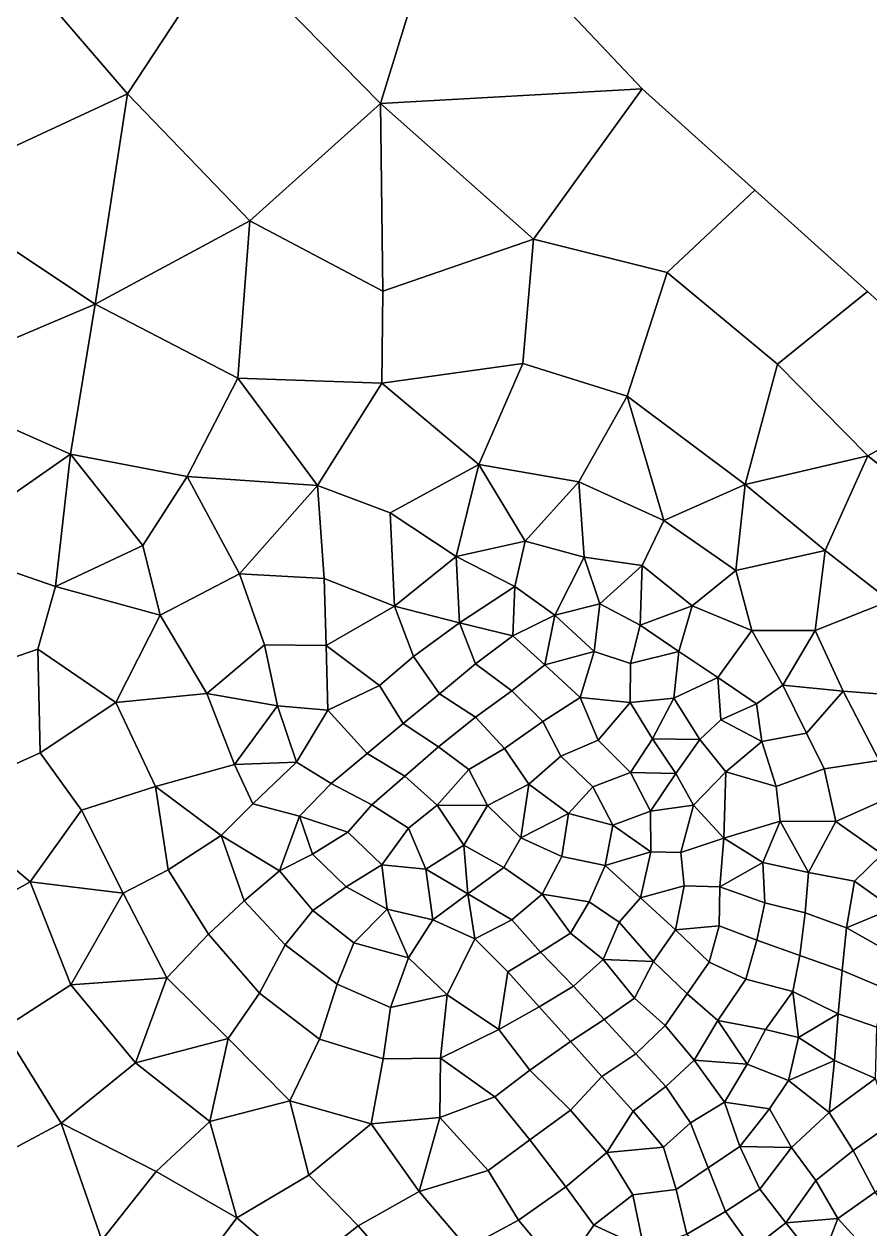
# Model space of a CAD drawing. Extents: x 391089 to 406232, y 6461839 to 6471033.
# Drawn here: x 402151.9 to 402242.2, y 6469839.9 to 6469968.6 of the extents above; entities that cross this region are included whole.
import ezdxf

# ---------------------------------------------------------------- set-up
doc = ezdxf.new("R2010")
doc.units = 0
for name, color, linetype in [('MESH_BOUND', 25, 'CONTINUOUS'), ('MESH_ELEMS', 18, 'CONTINUOUS'), ('MESH_NODES', 18, 'CONTINUOUS')]:
    doc.layers.add(name, color=color, linetype=linetype)

msp = doc.modelspace()

# ---------------------------------------------------------------- linework, layer by layer
at = {"layer": 'MESH_BOUND', "color": 25}
for points in [[(402217.896, 6469961.65, 5.256), (402197.171, 6469983.58, 3.894)], [(402229.926, 6469950.83, 5.741), (402217.896, 6469961.65, 5.256)], [(402241.955, 6469940, 6.857), (402229.926, 6469950.83, 5.741)], [(402253.984, 6469929.18, 7.362), (402241.955, 6469940, 6.857)]]:
    msp.add_polyline3d(points, dxfattribs=at)
at = {"layer": 'MESH_ELEMS', "color": 178}
for points in [[(402173.344, 6469976.98, 2.755), (402160.209, 6469995.69, 2.31), (402146.639, 6469980.02, 1.697), (402162.932, 6469961.12, 1.798)], [(402197.171, 6469983.58, 3.894), (402173.344, 6469976.98, 2.755), (402189.95, 6469960.09, 3.049), (402197.171, 6469983.58, 3.894)], [(402217.896, 6469961.65, 5.256), (402197.171, 6469983.58, 3.894), (402189.95, 6469960.09, 3.049), (402217.896, 6469961.65, 5.256)], [(402140.975, 6469950.93, 0.488), (402162.932, 6469961.12, 1.798), (402146.639, 6469980.02, 1.697), (402123.377, 6469966.05, 0.361)], [(402189.95, 6469960.09, 3.049), (402173.344, 6469976.98, 2.755), (402162.932, 6469961.12, 1.798), (402176.006, 6469947.55, 2.097)], [(402140.975, 6469950.93, 0.488), (402159.473, 6469938.65, 1.167), (402162.932, 6469961.12, 1.798), (402140.975, 6469950.93, 0.488)], [(402159.473, 6469938.65, 1.167), (402176.006, 6469947.55, 2.097), (402162.932, 6469961.12, 1.798), (402159.473, 6469938.65, 1.167)], [(402206.281, 6469945.6, 4.42), (402217.896, 6469961.65, 5.256), (402189.95, 6469960.09, 3.049), (402206.281, 6469945.6, 4.42)], [(402220.552, 6469942.05, 5.292), (402229.926, 6469950.83, 5.741), (402217.896, 6469961.65, 5.256), (402206.281, 6469945.6, 4.42)], [(402189.95, 6469960.09, 3.049), (402176.006, 6469947.55, 2.097), (402190.212, 6469940.05, 2.306), (402189.95, 6469960.09, 3.049)], [(402206.281, 6469945.6, 4.42), (402189.95, 6469960.09, 3.049), (402190.212, 6469940.05, 2.306), (402206.281, 6469945.6, 4.42)], [(402140.975, 6469950.93, 0.488), (402139.648, 6469930.25, 0.995), (402159.473, 6469938.65, 1.167), (402140.975, 6469950.93, 0.488)], [(402232.348, 6469932.24, 6.342), (402241.955, 6469940, 6.857), (402229.926, 6469950.83, 5.741), (402220.552, 6469942.05, 5.292)], [(402176.006, 6469947.55, 2.097), (402159.473, 6469938.65, 1.167), (402174.719, 6469930.76, 1.647), (402176.006, 6469947.55, 2.097)], [(402174.719, 6469930.76, 1.647), (402190.088, 6469930.21, 2.568), (402190.212, 6469940.05, 2.306), (402176.006, 6469947.55, 2.097)], [(402205.16, 6469932.32, 4.276), (402206.281, 6469945.6, 4.42), (402190.212, 6469940.05, 2.306), (402190.088, 6469930.21, 2.568)], [(402205.16, 6469932.32, 4.276), (402216.299, 6469928.85, 4.749), (402220.552, 6469942.05, 5.292), (402206.281, 6469945.6, 4.42)], [(402232.348, 6469932.24, 6.342), (402220.552, 6469942.05, 5.292), (402216.299, 6469928.85, 4.749), (402228.914, 6469919.39, 6.29)], [(402241.955, 6469940, 6.857), (402232.348, 6469932.24, 6.342), (402241.989, 6469922.46, 7.09), (402253.984, 6469929.18, 7.362)], [(402139.648, 6469930.25, 0.995), (402156.849, 6469922.64, 0.546), (402159.473, 6469938.65, 1.167), (402139.648, 6469930.25, 0.995)], [(402174.719, 6469930.76, 1.647), (402159.473, 6469938.65, 1.167), (402156.849, 6469922.64, 0.546), (402169.309, 6469920.24, 1.049)], [(402205.16, 6469932.32, 4.276), (402190.088, 6469930.21, 2.568), (402200.444, 6469921.54, 4.034), (402205.16, 6469932.32, 4.276)], [(402211.123, 6469919.69, 4.325), (402216.299, 6469928.85, 4.749), (402205.16, 6469932.32, 4.276), (402200.444, 6469921.54, 4.034)], [(402228.914, 6469919.39, 6.29), (402241.989, 6469922.46, 7.09), (402232.348, 6469932.24, 6.342), (402228.914, 6469919.39, 6.29)], [(402139.648, 6469930.25, 0.995), (402142.733, 6469912.83, 1.091), (402156.849, 6469922.64, 0.546), (402139.648, 6469930.25, 0.995)], [(402169.309, 6469920.24, 1.049), (402183.207, 6469919.28, 2.414), (402174.719, 6469930.76, 1.647), (402169.309, 6469920.24, 1.049)], [(402190.088, 6469930.21, 2.568), (402174.719, 6469930.76, 1.647), (402183.207, 6469919.28, 2.414), (402190.088, 6469930.21, 2.568)], [(402190.967, 6469916.39, 3.364), (402200.444, 6469921.54, 4.034), (402190.088, 6469930.21, 2.568), (402183.207, 6469919.28, 2.414)], [(402253.074, 6469913.7, 5.537), (402253.984, 6469929.18, 7.362), (402241.989, 6469922.46, 7.09), (402253.074, 6469913.7, 5.537)], [(402220.223, 6469915.55, 4.535), (402216.299, 6469928.85, 4.749), (402211.123, 6469919.69, 4.325), (402220.223, 6469915.55, 4.535)], [(402220.223, 6469915.55, 4.535), (402228.914, 6469919.39, 6.29), (402216.299, 6469928.85, 4.749), (402220.223, 6469915.55, 4.535)], [(402155.239, 6469908.52, 1.254), (402156.849, 6469922.64, 0.546), (402142.733, 6469912.83, 1.091), (402155.239, 6469908.52, 1.254)], [(402164.568, 6469912.89, 1.057), (402156.849, 6469922.64, 0.546), (402155.239, 6469908.52, 1.254), (402164.568, 6469912.89, 1.057)], [(402156.849, 6469922.64, 0.546), (402164.568, 6469912.89, 1.057), (402169.309, 6469920.24, 1.049), (402156.849, 6469922.64, 0.546)], [(402228.914, 6469919.39, 6.29), (402237.461, 6469912.37, 5.895), (402241.989, 6469922.46, 7.09), (402228.914, 6469919.39, 6.29)], [(402244.339, 6469906.97, 2.588), (402253.074, 6469913.7, 5.537), (402241.989, 6469922.46, 7.09), (402237.461, 6469912.37, 5.895)], [(402200.444, 6469921.54, 4.034), (402190.967, 6469916.39, 3.364), (402198.023, 6469911.71, 3.709), (402200.444, 6469921.54, 4.034)], [(402200.444, 6469921.54, 4.034), (402198.023, 6469911.71, 3.709), (402205.383, 6469913.36, 3.932), (402200.444, 6469921.54, 4.034)], [(402205.383, 6469913.36, 3.932), (402211.123, 6469919.69, 4.325), (402200.444, 6469921.54, 4.034), (402205.383, 6469913.36, 3.932)], [(402164.568, 6469912.89, 1.057), (402166.42, 6469905.47, 1.55), (402174.872, 6469909.86, 2.055), (402169.309, 6469920.24, 1.049)], [(402183.207, 6469919.28, 2.414), (402169.309, 6469920.24, 1.049), (402174.872, 6469909.86, 2.055), (402183.207, 6469919.28, 2.414)], [(402174.872, 6469909.86, 2.055), (402183.931, 6469909.36, 2.799), (402183.207, 6469919.28, 2.414), (402174.872, 6469909.86, 2.055)], [(402190.967, 6469916.39, 3.364), (402183.207, 6469919.28, 2.414), (402183.931, 6469909.36, 2.799), (402191.457, 6469906.43, 3.306)], [(402205.383, 6469913.36, 3.932), (402211.692, 6469911.63, 3.583), (402211.123, 6469919.69, 4.325), (402205.383, 6469913.36, 3.932)], [(402217.907, 6469910.76, 3.298), (402220.223, 6469915.55, 4.535), (402211.123, 6469919.69, 4.325), (402211.692, 6469911.63, 3.583)], [(402227.917, 6469910.22, 4.226), (402228.914, 6469919.39, 6.29), (402220.223, 6469915.55, 4.535), (402227.917, 6469910.22, 4.226)], [(402237.461, 6469912.37, 5.895), (402228.914, 6469919.39, 6.29), (402227.917, 6469910.22, 4.226), (402237.461, 6469912.37, 5.895)], [(402198.023, 6469911.71, 3.709), (402190.967, 6469916.39, 3.364), (402191.457, 6469906.43, 3.306), (402198.023, 6469911.71, 3.709)], [(402223.25, 6469906.45, 2.897), (402227.917, 6469910.22, 4.226), (402220.223, 6469915.55, 4.535), (402217.907, 6469910.76, 3.298)], [(402153.349, 6469901.84, 1.242), (402155.239, 6469908.52, 1.254), (402142.733, 6469912.83, 1.091), (402142.363, 6469898.06, 1.127)], [(402164.568, 6469912.89, 1.057), (402155.239, 6469908.52, 1.254), (402166.42, 6469905.47, 1.55), (402164.568, 6469912.89, 1.057)], [(402205.383, 6469913.36, 3.932), (402198.023, 6469911.71, 3.709), (402204.305, 6469908.5, 3.508), (402205.383, 6469913.36, 3.932)], [(402211.692, 6469911.63, 3.583), (402205.383, 6469913.36, 3.932), (402204.305, 6469908.5, 3.508), (402208.574, 6469905.45, 2.679)], [(402236.361, 6469903.8, 2.63), (402237.461, 6469912.37, 5.895), (402227.917, 6469910.22, 4.226), (402229.595, 6469903.82, 2.926)], [(402244.339, 6469906.97, 2.588), (402237.461, 6469912.37, 5.895), (402236.361, 6469903.8, 2.63), (402244.339, 6469906.97, 2.588)], [(402198.374, 6469904.65, 3.466), (402198.023, 6469911.71, 3.709), (402191.457, 6469906.43, 3.306), (402198.374, 6469904.65, 3.466)], [(402198.023, 6469911.71, 3.709), (402198.374, 6469904.65, 3.466), (402204.305, 6469908.5, 3.508), (402198.023, 6469911.71, 3.709)], [(402211.692, 6469911.63, 3.583), (402208.574, 6469905.45, 2.679), (402213.385, 6469906.67, 2.433), (402211.692, 6469911.63, 3.583)], [(402211.692, 6469911.63, 3.583), (402213.385, 6469906.67, 2.433), (402217.907, 6469910.76, 3.298), (402211.692, 6469911.63, 3.583)], [(402166.42, 6469905.47, 1.55), (402171.388, 6469897.1, 2.55), (402177.549, 6469902.27, 2.685), (402174.872, 6469909.86, 2.055)], [(402183.931, 6469909.36, 2.799), (402174.872, 6469909.86, 2.055), (402177.549, 6469902.27, 2.685), (402184.149, 6469902.21, 3.042)], [(402213.385, 6469906.67, 2.433), (402217.677, 6469904.39, 2.298), (402217.907, 6469910.76, 3.298), (402213.385, 6469906.67, 2.433)], [(402217.907, 6469910.76, 3.298), (402217.677, 6469904.39, 2.298), (402223.25, 6469906.45, 2.897), (402217.907, 6469910.76, 3.298)], [(402223.25, 6469906.45, 2.897), (402229.595, 6469903.82, 2.926), (402227.917, 6469910.22, 4.226), (402223.25, 6469906.45, 2.897)], [(402166.42, 6469905.47, 1.55), (402155.239, 6469908.52, 1.254), (402153.349, 6469901.84, 1.242), (402161.676, 6469896.13, 1.889)], [(402184.149, 6469902.21, 3.042), (402191.457, 6469906.43, 3.306), (402183.931, 6469909.36, 2.799), (402184.149, 6469902.21, 3.042)], [(402198.374, 6469904.65, 3.466), (402204.079, 6469903.25, 2.697), (402204.305, 6469908.5, 3.508), (402198.374, 6469904.65, 3.466)], [(402204.079, 6469903.25, 2.697), (402208.574, 6469905.45, 2.679), (402204.305, 6469908.5, 3.508), (402204.079, 6469903.25, 2.697)], [(402191.457, 6469906.43, 3.306), (402184.149, 6469902.21, 3.042), (402189.843, 6469897.95, 2.951), (402193.488, 6469901.04, 3.105)], [(402191.457, 6469906.43, 3.306), (402193.488, 6469901.04, 3.105), (402198.374, 6469904.65, 3.466), (402191.457, 6469906.43, 3.306)], [(402208.574, 6469905.45, 2.679), (402212.771, 6469901.59, 1.878), (402213.385, 6469906.67, 2.433), (402208.574, 6469905.45, 2.679)], [(402212.771, 6469901.59, 1.878), (402216.643, 6469900.28, 1.88), (402217.677, 6469904.39, 2.298), (402213.385, 6469906.67, 2.433)], [(402223.25, 6469906.45, 2.897), (402217.677, 6469904.39, 2.298), (402221.825, 6469901.59, 2.089), (402223.25, 6469906.45, 2.897)], [(402221.825, 6469901.59, 2.089), (402225.974, 6469898.79, 2.027), (402229.595, 6469903.82, 2.926), (402223.25, 6469906.45, 2.897)], [(402239.359, 6469897.34, 2.187), (402244.93, 6469896.92, 2.06), (402244.339, 6469906.97, 2.588), (402236.361, 6469903.8, 2.63)], [(402166.42, 6469905.47, 1.55), (402161.676, 6469896.13, 1.889), (402171.388, 6469897.1, 2.55), (402166.42, 6469905.47, 1.55)], [(402200.097, 6469900.25, 2.511), (402198.374, 6469904.65, 3.466), (402193.488, 6469901.04, 3.105), (402196.239, 6469897.06, 2.382)], [(402204.079, 6469903.25, 2.697), (402198.374, 6469904.65, 3.466), (402200.097, 6469900.25, 2.511), (402204.079, 6469903.25, 2.697)], [(402207.506, 6469900.14, 1.952), (402208.574, 6469905.45, 2.679), (402204.079, 6469903.25, 2.697), (402207.506, 6469900.14, 1.952)], [(402212.771, 6469901.59, 1.878), (402208.574, 6469905.45, 2.679), (402207.506, 6469900.14, 1.952), (402212.771, 6469901.59, 1.878)], [(402203.978, 6469897.37, 1.859), (402207.506, 6469900.14, 1.952), (402204.079, 6469903.25, 2.697), (402200.097, 6469900.25, 2.511)], [(402216.643, 6469900.28, 1.88), (402221.825, 6469901.59, 2.089), (402217.677, 6469904.39, 2.298), (402216.643, 6469900.28, 1.88)], [(402230.122, 6469895.98, 1.865), (402232.916, 6469897.99, 2.061), (402229.595, 6469903.82, 2.926), (402225.974, 6469898.79, 2.027)], [(402232.916, 6469897.99, 2.061), (402236.361, 6469903.8, 2.63), (402229.595, 6469903.82, 2.926), (402232.916, 6469897.99, 2.061)], [(402232.916, 6469897.99, 2.061), (402239.359, 6469897.34, 2.187), (402236.361, 6469903.8, 2.63), (402232.916, 6469897.99, 2.061)], [(402171.388, 6469897.1, 2.55), (402178.939, 6469895.77, 2.852), (402177.549, 6469902.27, 2.685), (402171.388, 6469897.1, 2.55)], [(402184.149, 6469902.21, 3.042), (402177.549, 6469902.27, 2.685), (402178.939, 6469895.77, 2.852), (402184.328, 6469895.31, 2.913)], [(402184.149, 6469902.21, 3.042), (402184.328, 6469895.31, 2.913), (402189.843, 6469897.95, 2.951), (402184.149, 6469902.21, 3.042)], [(402153.587, 6469890.76, 1.52), (402153.349, 6469901.84, 1.242), (402142.363, 6469898.06, 1.127), (402142.231, 6469885.65, 1.32)], [(402153.587, 6469890.76, 1.52), (402161.676, 6469896.13, 1.889), (402153.349, 6469901.84, 1.242), (402153.587, 6469890.76, 1.52)], [(402189.843, 6469897.95, 2.951), (402192.381, 6469893.87, 2.177), (402196.239, 6469897.06, 2.382), (402193.488, 6469901.04, 3.105)], [(402207.506, 6469900.14, 1.952), (402211.271, 6469896.66, 1.618), (402212.771, 6469901.59, 1.878), (402207.506, 6469900.14, 1.952)], [(402211.271, 6469896.66, 1.618), (402216.614, 6469896.13, 1.657), (402216.643, 6469900.28, 1.88), (402212.771, 6469901.59, 1.878)], [(402221.278, 6469896.6, 1.719), (402221.825, 6469901.59, 2.089), (402216.643, 6469900.28, 1.88), (402216.614, 6469896.13, 1.657)], [(402221.825, 6469901.59, 2.089), (402221.278, 6469896.6, 1.719), (402225.974, 6469898.79, 2.027), (402221.825, 6469901.59, 2.089)], [(402200.097, 6469900.25, 2.511), (402196.239, 6469897.06, 2.382), (402200.077, 6469894.56, 1.591), (402203.978, 6469897.37, 1.859)], [(402207.278, 6469894.11, 1.555), (402211.271, 6469896.66, 1.618), (402207.506, 6469900.14, 1.952), (402203.978, 6469897.37, 1.859)], [(402226.289, 6469894.27, 1.73), (402225.974, 6469898.79, 2.027), (402221.278, 6469896.6, 1.719), (402224.048, 6469892.18, 1.541)], [(402226.289, 6469894.27, 1.73), (402230.122, 6469895.98, 1.865), (402225.974, 6469898.79, 2.027), (402226.289, 6469894.27, 1.73)], [(402165.928, 6469887.17, 2.245), (402174.342, 6469889.5, 2.551), (402171.388, 6469897.1, 2.55), (402161.676, 6469896.13, 1.889)], [(402178.939, 6469895.77, 2.852), (402171.388, 6469897.1, 2.55), (402174.342, 6469889.5, 2.551), (402178.939, 6469895.77, 2.852)], [(402188.523, 6469890.68, 2.257), (402192.381, 6469893.87, 2.177), (402189.843, 6469897.95, 2.951), (402184.328, 6469895.31, 2.913)], [(402196.14, 6469891.4, 1.527), (402200.077, 6469894.56, 1.591), (402196.239, 6469897.06, 2.382), (402192.381, 6469893.87, 2.177)], [(402203.202, 6469891.22, 1.455), (402207.278, 6469894.11, 1.555), (402203.978, 6469897.37, 1.859), (402200.077, 6469894.56, 1.591)], [(402235.445, 6469892.84, 1.767), (402232.916, 6469897.99, 2.061), (402230.122, 6469895.98, 1.865), (402230.683, 6469891.95, 1.604)], [(402232.916, 6469897.99, 2.061), (402235.445, 6469892.84, 1.767), (402239.359, 6469897.34, 2.187), (402232.916, 6469897.99, 2.061)], [(402237.349, 6469889.03, 1.637), (402243.203, 6469889.93, 1.747), (402239.359, 6469897.34, 2.187), (402235.445, 6469892.84, 1.767)], [(402243.203, 6469889.93, 1.747), (402244.93, 6469896.92, 2.06), (402239.359, 6469897.34, 2.187), (402243.203, 6469889.93, 1.747)], [(402158.009, 6469884.62, 1.883), (402165.928, 6469887.17, 2.245), (402161.676, 6469896.13, 1.889), (402153.587, 6469890.76, 1.52)], [(402174.342, 6469889.5, 2.551), (402180.967, 6469889.76, 2.747), (402178.939, 6469895.77, 2.852), (402174.342, 6469889.5, 2.551)], [(402184.328, 6469895.31, 2.913), (402178.939, 6469895.77, 2.852), (402180.967, 6469889.76, 2.747), (402184.328, 6469895.31, 2.913)], [(402207.278, 6469894.11, 1.555), (402209.225, 6469890.4, 1.436), (402213.185, 6469892.11, 1.489), (402211.271, 6469896.66, 1.618)], [(402211.271, 6469896.66, 1.618), (402213.185, 6469892.11, 1.489), (402216.614, 6469896.13, 1.657), (402211.271, 6469896.66, 1.618)], [(402213.185, 6469892.11, 1.489), (402216.666, 6469888.64, 1.405), (402218.985, 6469892.25, 1.513), (402216.614, 6469896.13, 1.657)], [(402218.985, 6469892.25, 1.513), (402221.278, 6469896.6, 1.719), (402216.614, 6469896.13, 1.657), (402218.985, 6469892.25, 1.513)], [(402221.278, 6469896.6, 1.719), (402218.985, 6469892.25, 1.513), (402224.048, 6469892.18, 1.541), (402221.278, 6469896.6, 1.719)], [(402230.122, 6469895.98, 1.865), (402226.289, 6469894.27, 1.73), (402230.683, 6469891.95, 1.604), (402230.122, 6469895.98, 1.865)], [(402184.665, 6469887.49, 2.316), (402188.523, 6469890.68, 2.257), (402184.328, 6469895.31, 2.913), (402180.967, 6469889.76, 2.747)], [(402199.387, 6469888.97, 1.359), (402203.202, 6469891.22, 1.455), (402200.077, 6469894.56, 1.591), (402196.14, 6469891.4, 1.527)], [(402226.289, 6469894.27, 1.73), (402224.048, 6469892.18, 1.541), (402226.844, 6469888.73, 1.567), (402230.683, 6469891.95, 1.604)], [(402192.381, 6469893.87, 2.177), (402188.523, 6469890.68, 2.257), (402192.532, 6469888.25, 1.771), (402196.14, 6469891.4, 1.527)], [(402209.225, 6469890.4, 1.436), (402207.278, 6469894.11, 1.555), (402203.202, 6469891.22, 1.455), (402205.791, 6469887.41, 1.44)], [(402212.638, 6469887.11, 1.343), (402216.666, 6469888.64, 1.405), (402213.185, 6469892.11, 1.489), (402209.225, 6469890.4, 1.436)], [(402221.501, 6469888.55, 1.506), (402218.985, 6469892.25, 1.513), (402216.666, 6469888.64, 1.405), (402221.501, 6469888.55, 1.506)], [(402218.985, 6469892.25, 1.513), (402221.501, 6469888.55, 1.506), (402224.048, 6469892.18, 1.541), (402218.985, 6469892.25, 1.513)], [(402221.501, 6469888.55, 1.506), (402223.365, 6469885.15, 1.564), (402226.844, 6469888.73, 1.567), (402224.048, 6469892.18, 1.541)], [(402226.844, 6469888.73, 1.567), (402232.221, 6469887.16, 1.604), (402230.683, 6469891.95, 1.604), (402226.844, 6469888.73, 1.567)], [(402232.221, 6469887.16, 1.604), (402237.349, 6469889.03, 1.637), (402235.445, 6469892.84, 1.767), (402230.683, 6469891.95, 1.604)], [(402152.534, 6469876.97, 1.554), (402158.009, 6469884.62, 1.883), (402153.587, 6469890.76, 1.52), (402142.231, 6469885.65, 1.32)], [(402189.024, 6469885.19, 1.828), (402192.532, 6469888.25, 1.771), (402188.523, 6469890.68, 2.257), (402184.665, 6469887.49, 2.316)], [(402196.017, 6469885.17, 1.423), (402199.387, 6469888.97, 1.359), (402196.14, 6469891.4, 1.527), (402192.532, 6469888.25, 1.771)], [(402205.791, 6469887.41, 1.44), (402203.202, 6469891.22, 1.455), (402199.387, 6469888.97, 1.359), (402201.378, 6469885.13, 1.303)], [(402209.225, 6469890.4, 1.436), (402205.791, 6469887.41, 1.44), (402210.019, 6469884.28, 1.372), (402212.638, 6469887.11, 1.343)], [(402172.912, 6469881.92, 2.178), (402176.318, 6469885.3, 2.452), (402174.342, 6469889.5, 2.551), (402165.928, 6469887.17, 2.245)], [(402174.342, 6469889.5, 2.551), (402176.318, 6469885.3, 2.452), (402180.967, 6469889.76, 2.747), (402174.342, 6469889.5, 2.551)], [(402180.967, 6469889.76, 2.747), (402176.318, 6469885.3, 2.452), (402181.284, 6469883.99, 2.208), (402184.665, 6469887.49, 2.316)], [(402237.349, 6469889.03, 1.637), (402232.221, 6469887.16, 1.604), (402232.634, 6469883.46, 1.583), (402238.592, 6469883.42, 1.622)], [(402237.349, 6469889.03, 1.637), (402238.592, 6469883.42, 1.622), (402243.918, 6469885.82, 1.651), (402243.203, 6469889.93, 1.747)], [(402192.954, 6469882.7, 1.611), (402196.017, 6469885.17, 1.423), (402192.532, 6469888.25, 1.771), (402189.024, 6469885.19, 1.828)], [(402199.387, 6469888.97, 1.359), (402196.017, 6469885.17, 1.423), (402201.378, 6469885.13, 1.303), (402199.387, 6469888.97, 1.359)], [(402214.775, 6469883.03, 1.256), (402218.778, 6469884.51, 1.52), (402216.666, 6469888.64, 1.405), (402212.638, 6469887.11, 1.343)], [(402221.501, 6469888.55, 1.506), (402216.666, 6469888.64, 1.405), (402218.778, 6469884.51, 1.52), (402221.501, 6469888.55, 1.506)], [(402221.501, 6469888.55, 1.506), (402218.778, 6469884.51, 1.52), (402223.365, 6469885.15, 1.564), (402221.501, 6469888.55, 1.506)], [(402226.628, 6469881.65, 1.597), (402226.844, 6469888.73, 1.567), (402223.365, 6469885.15, 1.564), (402226.628, 6469881.65, 1.597)], [(402232.221, 6469887.16, 1.604), (402226.844, 6469888.73, 1.567), (402226.628, 6469881.65, 1.597), (402232.634, 6469883.46, 1.583)], [(402158.009, 6469884.62, 1.883), (402162.456, 6469875.78, 1.799), (402167.273, 6469878.28, 1.868), (402165.928, 6469887.17, 2.245)], [(402165.928, 6469887.17, 2.245), (402167.273, 6469878.28, 1.868), (402172.912, 6469881.92, 2.178), (402165.928, 6469887.17, 2.245)], [(402186.444, 6469882.27, 1.871), (402189.024, 6469885.19, 1.828), (402184.665, 6469887.49, 2.316), (402181.284, 6469883.99, 2.208)], [(402205.791, 6469887.41, 1.44), (402201.378, 6469885.13, 1.303), (402204.933, 6469881.69, 1.332), (402205.791, 6469887.41, 1.44)], [(402205.791, 6469887.41, 1.44), (402204.933, 6469881.69, 1.332), (402210.019, 6469884.28, 1.372), (402205.791, 6469887.41, 1.44)], [(402210.019, 6469884.28, 1.372), (402214.775, 6469883.03, 1.256), (402212.638, 6469887.11, 1.343), (402210.019, 6469884.28, 1.372)], [(402152.534, 6469876.97, 1.554), (402142.231, 6469885.65, 1.32), (402144.112, 6469872.26, 1.372), (402152.534, 6469876.97, 1.554)], [(402179.165, 6469878.15, 1.914), (402181.284, 6469883.99, 2.208), (402176.318, 6469885.3, 2.452), (402172.912, 6469881.92, 2.178)], [(402190.099, 6469878.81, 1.736), (402192.954, 6469882.7, 1.611), (402189.024, 6469885.19, 1.828), (402186.444, 6469882.27, 1.871)], [(402198.848, 6469880.89, 1.337), (402196.017, 6469885.17, 1.423), (402192.954, 6469882.7, 1.611), (402194.777, 6469878.32, 1.577)], [(402201.378, 6469885.13, 1.303), (402196.017, 6469885.17, 1.423), (402198.848, 6469880.89, 1.337), (402201.378, 6469885.13, 1.303)], [(402222.025, 6469880.1, 1.472), (402223.365, 6469885.15, 1.564), (402218.778, 6469884.51, 1.52), (402218.823, 6469880.2, 1.283)], [(402222.025, 6469880.1, 1.472), (402226.628, 6469881.65, 1.597), (402223.365, 6469885.15, 1.564), (402222.025, 6469880.1, 1.472)], [(402243.918, 6469885.82, 1.651), (402238.592, 6469883.42, 1.622), (402243.549, 6469879.92, 1.71), (402243.918, 6469885.82, 1.651)], [(402162.456, 6469875.78, 1.799), (402158.009, 6469884.62, 1.883), (402152.534, 6469876.97, 1.554), (402162.456, 6469875.78, 1.799)], [(402179.165, 6469878.15, 1.914), (402182.697, 6469879.92, 1.9), (402181.284, 6469883.99, 2.208), (402179.165, 6469878.15, 1.914)], [(402186.444, 6469882.27, 1.871), (402181.284, 6469883.99, 2.208), (402182.697, 6469879.92, 1.9), (402186.444, 6469882.27, 1.871)], [(402204.933, 6469881.69, 1.332), (402201.378, 6469885.13, 1.303), (402198.848, 6469880.89, 1.337), (402203.117, 6469878.5, 1.299)], [(402210.019, 6469884.28, 1.372), (402204.933, 6469881.69, 1.332), (402209.302, 6469879.67, 1.255), (402210.019, 6469884.28, 1.372)], [(402213.952, 6469878.71, 1.139), (402214.775, 6469883.03, 1.256), (402210.019, 6469884.28, 1.372), (402209.302, 6469879.67, 1.255)], [(402218.778, 6469884.51, 1.52), (402214.775, 6469883.03, 1.256), (402218.823, 6469880.2, 1.283), (402218.778, 6469884.51, 1.52)], [(402192.954, 6469882.7, 1.611), (402190.099, 6469878.81, 1.736), (402194.777, 6469878.32, 1.577), (402192.954, 6469882.7, 1.611)], [(402214.775, 6469883.03, 1.256), (402213.952, 6469878.71, 1.139), (402218.823, 6469880.2, 1.283), (402214.775, 6469883.03, 1.256)], [(402232.634, 6469883.46, 1.583), (402226.628, 6469881.65, 1.597), (402230.798, 6469879.03, 1.506), (402232.634, 6469883.46, 1.583)], [(402235.674, 6469877.99, 1.621), (402232.634, 6469883.46, 1.583), (402230.798, 6469879.03, 1.506), (402235.674, 6469877.99, 1.621)], [(402235.674, 6469877.99, 1.621), (402238.592, 6469883.42, 1.622), (402232.634, 6469883.46, 1.583), (402235.674, 6469877.99, 1.621)], [(402240.588, 6469877.04, 1.589), (402243.549, 6469879.92, 1.71), (402238.592, 6469883.42, 1.622), (402235.674, 6469877.99, 1.621)], [(402167.273, 6469878.28, 1.868), (402171.558, 6469871.38, 1.465), (402175.369, 6469874.97, 1.682), (402172.912, 6469881.92, 2.178)], [(402172.912, 6469881.92, 2.178), (402175.369, 6469874.97, 1.682), (402179.165, 6469878.15, 1.914), (402172.912, 6469881.92, 2.178)], [(402186.292, 6469876.43, 1.899), (402190.099, 6469878.81, 1.736), (402186.444, 6469882.27, 1.871), (402182.697, 6469879.92, 1.9)], [(402209.302, 6469879.67, 1.255), (402204.933, 6469881.69, 1.332), (402203.117, 6469878.5, 1.299), (402207.212, 6469875.68, 1.193)], [(402226.181, 6469876.46, 1.488), (402226.628, 6469881.65, 1.597), (402222.025, 6469880.1, 1.472), (402222.368, 6469876.54, 1.519)], [(402226.628, 6469881.65, 1.597), (402226.181, 6469876.46, 1.488), (402230.798, 6469879.03, 1.506), (402226.628, 6469881.65, 1.597)], [(402199.282, 6469875.7, 1.535), (402198.848, 6469880.89, 1.337), (402194.777, 6469878.32, 1.577), (402199.282, 6469875.7, 1.535)], [(402203.117, 6469878.5, 1.299), (402198.848, 6469880.89, 1.337), (402199.282, 6469875.7, 1.535), (402203.117, 6469878.5, 1.299)], [(402213.952, 6469878.71, 1.139), (402217.722, 6469875.28, 1.313), (402218.823, 6469880.2, 1.283), (402213.952, 6469878.71, 1.139)], [(402222.368, 6469876.54, 1.519), (402222.025, 6469880.1, 1.472), (402218.823, 6469880.2, 1.283), (402217.722, 6469875.28, 1.313)], [(402182.697, 6469879.92, 1.9), (402179.165, 6469878.15, 1.914), (402182.728, 6469873.91, 1.822), (402186.292, 6469876.43, 1.899)], [(402186.292, 6469876.43, 1.899), (402190.653, 6469874.06, 1.829), (402190.099, 6469878.81, 1.736), (402186.292, 6469876.43, 1.899)], [(402190.653, 6469874.06, 1.829), (402195.526, 6469872.92, 1.77), (402194.777, 6469878.32, 1.577), (402190.099, 6469878.81, 1.736)], [(402212.226, 6469874.84, 1.161), (402213.952, 6469878.71, 1.139), (402209.302, 6469879.67, 1.255), (402207.212, 6469875.68, 1.193)], [(402217.722, 6469875.28, 1.313), (402213.952, 6469878.71, 1.139), (402212.226, 6469874.84, 1.161), (402215.436, 6469872.69, 1.289)], [(402226.181, 6469876.46, 1.488), (402231.006, 6469874.74, 1.377), (402230.798, 6469879.03, 1.506), (402226.181, 6469876.46, 1.488)], [(402235.674, 6469877.99, 1.621), (402230.798, 6469879.03, 1.506), (402231.006, 6469874.74, 1.377), (402235.322, 6469873.67, 1.421)], [(402243.549, 6469879.92, 1.71), (402240.588, 6469877.04, 1.589), (402244.657, 6469874.13, 1.672), (402243.549, 6469879.92, 1.71)], [(402162.456, 6469875.78, 1.799), (402167.137, 6469866.74, 1.47), (402171.558, 6469871.38, 1.465), (402167.273, 6469878.28, 1.868)], [(402175.369, 6469874.97, 1.682), (402179.777, 6469870.24, 1.645), (402182.728, 6469873.91, 1.822), (402179.165, 6469878.15, 1.914)], [(402194.777, 6469878.32, 1.577), (402195.526, 6469872.92, 1.77), (402199.282, 6469875.7, 1.535), (402194.777, 6469878.32, 1.577)], [(402203.97, 6469872.94, 1.51), (402207.212, 6469875.68, 1.193), (402203.117, 6469878.5, 1.299), (402199.282, 6469875.7, 1.535)], [(402235.322, 6469873.67, 1.421), (402239.741, 6469872.07, 1.417), (402240.588, 6469877.04, 1.589), (402235.674, 6469877.99, 1.621)], [(402156.865, 6469865.98, 1.576), (402152.534, 6469876.97, 1.554), (402144.112, 6469872.26, 1.372), (402149.609, 6469861.29, 1.4)], [(402152.534, 6469876.97, 1.554), (402156.865, 6469865.98, 1.576), (402162.456, 6469875.78, 1.799), (402152.534, 6469876.97, 1.554)], [(402187.092, 6469870.48, 1.913), (402190.653, 6469874.06, 1.829), (402186.292, 6469876.43, 1.899), (402182.728, 6469873.91, 1.822)], [(402217.722, 6469875.28, 1.313), (402221.461, 6469871.87, 1.5), (402222.368, 6469876.54, 1.519), (402217.722, 6469875.28, 1.313)], [(402226.121, 6469872.3, 1.41), (402226.181, 6469876.46, 1.488), (402222.368, 6469876.54, 1.519), (402221.461, 6469871.87, 1.5)], [(402226.121, 6469872.3, 1.41), (402230.148, 6469870.74, 1.316), (402231.006, 6469874.74, 1.377), (402226.181, 6469876.46, 1.488)], [(402240.588, 6469877.04, 1.589), (402239.741, 6469872.07, 1.417), (402244.657, 6469874.13, 1.672), (402240.588, 6469877.04, 1.589)], [(402167.137, 6469866.74, 1.47), (402162.456, 6469875.78, 1.799), (402156.865, 6469865.98, 1.576), (402167.137, 6469866.74, 1.47)], [(402179.777, 6469870.24, 1.645), (402175.369, 6469874.97, 1.682), (402171.558, 6469871.38, 1.465), (402177.017, 6469865.09, 1.43)], [(402199.282, 6469875.7, 1.535), (402195.526, 6469872.92, 1.77), (402200.025, 6469870.88, 1.747), (402199.282, 6469875.7, 1.535)], [(402199.282, 6469875.7, 1.535), (402200.025, 6469870.88, 1.747), (402203.97, 6469872.94, 1.51), (402199.282, 6469875.7, 1.535)], [(402207.051, 6469869.48, 1.436), (402210.228, 6469871.51, 1.247), (402207.212, 6469875.68, 1.193), (402203.97, 6469872.94, 1.51)], [(402212.226, 6469874.84, 1.161), (402207.212, 6469875.68, 1.193), (402210.228, 6469871.51, 1.247), (402212.226, 6469874.84, 1.161)], [(402215.436, 6469872.69, 1.289), (402219.118, 6469868.46, 1.232), (402221.461, 6469871.87, 1.5), (402217.722, 6469875.28, 1.313)], [(402179.777, 6469870.24, 1.645), (402185.333, 6469866.07, 1.734), (402187.092, 6469870.48, 1.913), (402182.728, 6469873.91, 1.822)], [(402192.952, 6469868.88, 1.845), (402190.653, 6469874.06, 1.829), (402187.092, 6469870.48, 1.913), (402192.952, 6469868.88, 1.845)], [(402195.526, 6469872.92, 1.77), (402190.653, 6469874.06, 1.829), (402192.952, 6469868.88, 1.845), (402195.526, 6469872.92, 1.77)], [(402210.228, 6469871.51, 1.247), (402213.74, 6469868.69, 1.299), (402215.436, 6469872.69, 1.289), (402212.226, 6469874.84, 1.161)], [(402235.322, 6469873.67, 1.421), (402231.006, 6469874.74, 1.377), (402230.148, 6469870.74, 1.316), (402234.733, 6469869.12, 1.278)], [(402234.733, 6469869.12, 1.278), (402239.244, 6469867.52, 1.346), (402239.741, 6469872.07, 1.417), (402235.322, 6469873.67, 1.421)], [(402244.657, 6469874.13, 1.672), (402239.741, 6469872.07, 1.417), (402244.538, 6469869.38, 1.523), (402244.657, 6469874.13, 1.672)], [(402200.025, 6469870.88, 1.747), (402195.526, 6469872.92, 1.77), (402192.952, 6469868.88, 1.845), (402197.071, 6469864.91, 1.697)], [(402203.97, 6469872.94, 1.51), (402200.025, 6469870.88, 1.747), (402203.549, 6469867.36, 1.624), (402207.051, 6469869.48, 1.436)], [(402215.436, 6469872.69, 1.289), (402213.74, 6469868.69, 1.299), (402219.118, 6469868.46, 1.232), (402215.436, 6469872.69, 1.289)], [(402226.121, 6469872.3, 1.41), (402221.461, 6469871.87, 1.5), (402225.037, 6469868.39, 1.355), (402226.121, 6469872.3, 1.41)], [(402230.148, 6469870.74, 1.316), (402226.121, 6469872.3, 1.41), (402225.037, 6469868.39, 1.355), (402228.986, 6469866.59, 1.251)], [(402177.017, 6469865.09, 1.43), (402171.558, 6469871.38, 1.465), (402167.137, 6469866.74, 1.47), (402173.664, 6469860.24, 1.267)], [(402210.576, 6469865.84, 1.474), (402213.74, 6469868.69, 1.299), (402210.228, 6469871.51, 1.247), (402207.051, 6469869.48, 1.436)], [(402225.037, 6469868.39, 1.355), (402221.461, 6469871.87, 1.5), (402219.118, 6469868.46, 1.232), (402222.713, 6469865.02, 1.13)], [(402244.538, 6469869.38, 1.523), (402239.741, 6469872.07, 1.417), (402239.244, 6469867.52, 1.346), (402243.805, 6469865.6, 1.411)], [(402177.017, 6469865.09, 1.43), (402183.423, 6469860.18, 1.518), (402185.333, 6469866.07, 1.734), (402179.777, 6469870.24, 1.645)], [(402185.333, 6469866.07, 1.734), (402191.03, 6469863.56, 1.727), (402192.952, 6469868.88, 1.845), (402187.092, 6469870.48, 1.913)], [(402197.071, 6469864.91, 1.697), (402202.603, 6469861.23, 1.575), (402203.549, 6469867.36, 1.624), (402200.025, 6469870.88, 1.747)], [(402228.986, 6469866.59, 1.251), (402234.008, 6469865.27, 1.224), (402234.733, 6469869.12, 1.278), (402230.148, 6469870.74, 1.316)], [(402192.952, 6469868.88, 1.845), (402191.03, 6469863.56, 1.727), (402197.071, 6469864.91, 1.697), (402192.952, 6469868.88, 1.845)], [(402206.898, 6469863.64, 1.555), (402210.576, 6469865.84, 1.474), (402207.051, 6469869.48, 1.436), (402203.549, 6469867.36, 1.624)], [(402213.74, 6469868.69, 1.299), (402210.576, 6469865.84, 1.474), (402213.841, 6469862.29, 1.501), (402217.073, 6469864.55, 1.26)], [(402219.118, 6469868.46, 1.232), (402213.74, 6469868.69, 1.299), (402217.073, 6469864.55, 1.26), (402219.118, 6469868.46, 1.232)], [(402222.713, 6469865.02, 1.13), (402219.118, 6469868.46, 1.232), (402217.073, 6469864.55, 1.26), (402220.343, 6469861.64, 1.187)], [(402234.008, 6469865.27, 1.224), (402238.846, 6469862.9, 1.278), (402239.244, 6469867.52, 1.346), (402234.733, 6469869.12, 1.278)], [(402202.603, 6469861.23, 1.575), (402206.898, 6469863.64, 1.555), (402203.549, 6469867.36, 1.624), (402202.603, 6469861.23, 1.575)], [(402222.713, 6469865.02, 1.13), (402225.989, 6469862.16, 1.208), (402228.986, 6469866.59, 1.251), (402225.037, 6469868.39, 1.355)], [(402243.805, 6469865.6, 1.411), (402239.244, 6469867.52, 1.346), (402238.846, 6469862.9, 1.278), (402242.973, 6469861.48, 1.321)], [(402155.846, 6469851.2, 1.196), (402163.791, 6469857.67, 1.335), (402156.865, 6469865.98, 1.576), (402149.609, 6469861.29, 1.4)], [(402156.865, 6469865.98, 1.576), (402163.791, 6469857.67, 1.335), (402167.137, 6469866.74, 1.47), (402156.865, 6469865.98, 1.576)], [(402167.137, 6469866.74, 1.47), (402163.791, 6469857.67, 1.335), (402173.664, 6469860.24, 1.267), (402167.137, 6469866.74, 1.47)], [(402183.423, 6469860.18, 1.518), (402190.24, 6469858.1, 1.631), (402191.03, 6469863.56, 1.727), (402185.333, 6469866.07, 1.734)], [(402210.576, 6469865.84, 1.474), (402206.898, 6469863.64, 1.555), (402210.247, 6469859.92, 1.556), (402213.841, 6469862.29, 1.501)], [(402231.069, 6469861.23, 1.138), (402234.008, 6469865.27, 1.224), (402228.986, 6469866.59, 1.251), (402225.989, 6469862.16, 1.208)], [(402173.664, 6469860.24, 1.267), (402180.253, 6469853.6, 1.364), (402183.423, 6469860.18, 1.518), (402177.017, 6469865.09, 1.43)], [(402196.36, 6469858.17, 1.58), (402197.071, 6469864.91, 1.697), (402191.03, 6469863.56, 1.727), (402190.24, 6469858.1, 1.631)], [(402202.603, 6469861.23, 1.575), (402197.071, 6469864.91, 1.697), (402196.36, 6469858.17, 1.58), (402202.603, 6469861.23, 1.575)], [(402220.343, 6469861.64, 1.187), (402223.449, 6469857.95, 1.312), (402225.989, 6469862.16, 1.208), (402222.713, 6469865.02, 1.13)], [(402234.589, 6469860.36, 1.213), (402234.008, 6469865.27, 1.224), (402231.069, 6469861.23, 1.138), (402234.589, 6469860.36, 1.213)], [(402238.846, 6469862.9, 1.278), (402234.008, 6469865.27, 1.224), (402234.589, 6469860.36, 1.213), (402238.846, 6469862.9, 1.278)], [(402205.914, 6469856.89, 1.621), (402210.247, 6469859.92, 1.556), (402206.898, 6469863.64, 1.555), (402202.603, 6469861.23, 1.575)], [(402217.227, 6469858.61, 1.429), (402220.343, 6469861.64, 1.187), (402217.073, 6469864.55, 1.26), (402213.841, 6469862.29, 1.501)], [(402213.596, 6469856.2, 1.548), (402217.227, 6469858.61, 1.429), (402213.841, 6469862.29, 1.501), (402210.247, 6469859.92, 1.556)], [(402225.989, 6469862.16, 1.208), (402223.449, 6469857.95, 1.312), (402229.098, 6469857.52, 1.13), (402225.989, 6469862.16, 1.208)], [(402229.098, 6469857.52, 1.13), (402231.069, 6469861.23, 1.138), (402225.989, 6469862.16, 1.208), (402229.098, 6469857.52, 1.13)], [(402238.846, 6469862.9, 1.278), (402234.589, 6469860.36, 1.213), (402238.439, 6469857.92, 1.347), (402238.846, 6469862.9, 1.278)], [(402242.973, 6469861.48, 1.321), (402238.846, 6469862.9, 1.278), (402238.439, 6469857.92, 1.347), (402242.823, 6469856, 1.388)], [(402149.609, 6469861.29, 1.4), (402139.272, 6469856.57, 1.307), (402147.009, 6469846.51, 1.2), (402155.846, 6469851.2, 1.196)], [(402202.603, 6469861.23, 1.575), (402196.36, 6469858.17, 1.58), (402202.173, 6469854.02, 1.664), (402205.914, 6469856.89, 1.621)], [(402220.343, 6469861.64, 1.187), (402217.227, 6469858.61, 1.429), (402220.418, 6469855.12, 1.421), (402223.449, 6469857.95, 1.312)], [(402233.514, 6469855.76, 1.238), (402234.589, 6469860.36, 1.213), (402231.069, 6469861.23, 1.138), (402229.098, 6469857.52, 1.13)], [(402171.713, 6469851.38, 1.413), (402173.664, 6469860.24, 1.267), (402163.791, 6469857.67, 1.335), (402171.713, 6469851.38, 1.413)], [(402180.253, 6469853.6, 1.364), (402173.664, 6469860.24, 1.267), (402171.713, 6469851.38, 1.413), (402180.253, 6469853.6, 1.364)], [(402180.253, 6469853.6, 1.364), (402188.963, 6469851.13, 1.519), (402190.24, 6469858.1, 1.631), (402183.423, 6469860.18, 1.518)], [(402205.914, 6469856.89, 1.621), (402210.253, 6469852.59, 1.663), (402213.596, 6469856.2, 1.548), (402210.247, 6469859.92, 1.556)], [(402234.589, 6469860.36, 1.213), (402233.514, 6469855.76, 1.238), (402238.439, 6469857.92, 1.347), (402234.589, 6469860.36, 1.213)], [(402196.29, 6469851.81, 1.662), (402196.36, 6469858.17, 1.58), (402190.24, 6469858.1, 1.631), (402188.963, 6469851.13, 1.519)], [(402196.36, 6469858.17, 1.58), (402196.29, 6469851.81, 1.662), (402202.173, 6469854.02, 1.664), (402196.36, 6469858.17, 1.58)], [(402217.227, 6469858.61, 1.429), (402213.596, 6469856.2, 1.548), (402216.945, 6469852.48, 1.547), (402220.418, 6469855.12, 1.421)], [(402163.791, 6469857.67, 1.335), (402155.846, 6469851.2, 1.196), (402165.97, 6469846.07, 1.174), (402171.713, 6469851.38, 1.413)], [(402205.914, 6469856.89, 1.621), (402202.173, 6469854.02, 1.664), (402205.901, 6469849.43, 1.714), (402210.253, 6469852.59, 1.663)], [(402223.449, 6469857.95, 1.312), (402220.418, 6469855.12, 1.421), (402223.043, 6469851.26, 1.488), (402226.687, 6469853.44, 1.365)], [(402229.098, 6469857.52, 1.13), (402223.449, 6469857.95, 1.312), (402226.687, 6469853.44, 1.365), (402229.098, 6469857.52, 1.13)], [(402231.507, 6469852.76, 1.15), (402233.514, 6469855.76, 1.238), (402229.098, 6469857.52, 1.13), (402226.687, 6469853.44, 1.365)], [(402238.439, 6469857.92, 1.347), (402233.514, 6469855.76, 1.238), (402237.884, 6469852.37, 1.338), (402238.439, 6469857.92, 1.347)], [(402237.884, 6469852.37, 1.338), (402242.823, 6469856, 1.388), (402238.439, 6469857.92, 1.347), (402237.884, 6469852.37, 1.338)], [(402210.253, 6469852.59, 1.663), (402214.136, 6469848.08, 1.635), (402216.945, 6469852.48, 1.547), (402213.596, 6469856.2, 1.548)], [(402231.507, 6469852.76, 1.15), (402233.855, 6469848.62, 1.065), (402237.884, 6469852.37, 1.338), (402233.514, 6469855.76, 1.238)], [(402244.399, 6469851.06, 1.281), (402242.823, 6469856, 1.388), (402237.884, 6469852.37, 1.338), (402240.422, 6469848.29, 1.1)], [(402223.043, 6469851.26, 1.488), (402220.418, 6469855.12, 1.421), (402216.945, 6469852.48, 1.547), (402220.164, 6469848.66, 1.567)], [(402171.713, 6469851.38, 1.413), (402174.597, 6469841.11, 1.163), (402182.285, 6469845.67, 1.527), (402180.253, 6469853.6, 1.364)], [(402188.963, 6469851.13, 1.519), (402180.253, 6469853.6, 1.364), (402182.285, 6469845.67, 1.527), (402188.963, 6469851.13, 1.519)], [(402201.464, 6469846.17, 1.651), (402205.901, 6469849.43, 1.714), (402202.173, 6469854.02, 1.664), (402196.29, 6469851.81, 1.662)], [(402223.043, 6469851.26, 1.488), (402224.947, 6469846.46, 1.525), (402228.323, 6469848.73, 1.332), (402226.687, 6469853.44, 1.365)], [(402226.687, 6469853.44, 1.365), (402228.323, 6469848.73, 1.332), (402231.507, 6469852.76, 1.15), (402226.687, 6469853.44, 1.365)], [(402196.29, 6469851.81, 1.662), (402188.963, 6469851.13, 1.519), (402194.085, 6469843.92, 1.464), (402196.29, 6469851.81, 1.662)], [(402196.29, 6469851.81, 1.662), (402194.085, 6469843.92, 1.464), (402201.464, 6469846.17, 1.651), (402196.29, 6469851.81, 1.662)], [(402209.754, 6469844.41, 1.675), (402214.136, 6469848.08, 1.635), (402210.253, 6469852.59, 1.663), (402205.901, 6469849.43, 1.714)], [(402220.164, 6469848.66, 1.567), (402216.945, 6469852.48, 1.547), (402214.136, 6469848.08, 1.635), (402220.164, 6469848.66, 1.567)], [(402233.855, 6469848.62, 1.065), (402231.507, 6469852.76, 1.15), (402228.323, 6469848.73, 1.332), (402233.855, 6469848.62, 1.065)], [(402240.422, 6469848.29, 1.1), (402237.884, 6469852.37, 1.338), (402233.855, 6469848.62, 1.065), (402236.434, 6469845.09, 0.875)], [(402160.174, 6469838.71, 1.138), (402155.846, 6469851.2, 1.196), (402147.009, 6469846.51, 1.2), (402151.12, 6469834.2, 1.189)], [(402160.174, 6469838.71, 1.138), (402165.97, 6469846.07, 1.174), (402155.846, 6469851.2, 1.196), (402160.174, 6469838.71, 1.138)], [(402171.713, 6469851.38, 1.413), (402165.97, 6469846.07, 1.174), (402174.597, 6469841.11, 1.163), (402171.713, 6469851.38, 1.413)], [(402187.551, 6469840.27, 1.516), (402194.085, 6469843.92, 1.464), (402188.963, 6469851.13, 1.519), (402182.285, 6469845.67, 1.527)], [(402224.947, 6469846.46, 1.525), (402223.043, 6469851.26, 1.488), (402220.164, 6469848.66, 1.567), (402221.538, 6469844.12, 1.61)], [(402246.992, 6469847.13, 1.055), (402244.399, 6469851.06, 1.281), (402240.422, 6469848.29, 1.1), (402242.804, 6469843.83, 0.852)], [(402205.901, 6469849.43, 1.714), (402201.464, 6469846.17, 1.651), (402204.679, 6469840.86, 1.553), (402209.754, 6469844.41, 1.675)], [(402209.754, 6469844.41, 1.675), (402212.735, 6469840.33, 1.622), (402216.885, 6469843.55, 1.644), (402214.136, 6469848.08, 1.635)], [(402220.164, 6469848.66, 1.567), (402214.136, 6469848.08, 1.635), (402216.885, 6469843.55, 1.644), (402221.538, 6469844.12, 1.61)], [(402224.947, 6469846.46, 1.525), (402226.787, 6469841.8, 1.43), (402230.468, 6469844.17, 1.195), (402228.323, 6469848.73, 1.332)], [(402228.323, 6469848.73, 1.332), (402230.468, 6469844.17, 1.195), (402233.855, 6469848.62, 1.065), (402228.323, 6469848.73, 1.332)], [(402230.468, 6469844.17, 1.195), (402233.231, 6469840.56, 1.062), (402236.434, 6469845.09, 0.875), (402233.855, 6469848.62, 1.065)], [(402242.804, 6469843.83, 0.852), (402240.422, 6469848.29, 1.1), (402236.434, 6469845.09, 0.875), (402238.802, 6469841.04, 0.828)], [(402169.14, 6469833.81, 1.143), (402174.597, 6469841.11, 1.163), (402165.97, 6469846.07, 1.174), (402160.174, 6469838.71, 1.138)], [(402181.324, 6469835.33, 1.273), (402187.551, 6469840.27, 1.516), (402182.285, 6469845.67, 1.527), (402174.597, 6469841.11, 1.163)], [(402201.464, 6469846.17, 1.651), (402194.085, 6469843.92, 1.464), (402199.199, 6469837.92, 1.36), (402204.679, 6469840.86, 1.553)], [(402226.787, 6469841.8, 1.43), (402224.947, 6469846.46, 1.525), (402221.538, 6469844.12, 1.61), (402222.663, 6469839.38, 1.571)], [(402212.735, 6469840.33, 1.622), (402209.754, 6469844.41, 1.675), (402204.679, 6469840.86, 1.553), (402209.284, 6469835.38, 1.499)], [(402221.538, 6469844.12, 1.61), (402216.885, 6469843.55, 1.644), (402218.068, 6469837.86, 1.54), (402222.663, 6469839.38, 1.571)], [(402229.633, 6469837.8, 1.315), (402233.231, 6469840.56, 1.062), (402230.468, 6469844.17, 1.195), (402226.787, 6469841.8, 1.43)], [(402233.231, 6469840.56, 1.062), (402238.802, 6469841.04, 0.828), (402236.434, 6469845.09, 0.875), (402233.231, 6469840.56, 1.062)], [(402193.307, 6469833.68, 1.607), (402199.199, 6469837.92, 1.36), (402194.085, 6469843.92, 1.464), (402187.551, 6469840.27, 1.516)], [(402212.735, 6469840.33, 1.622), (402218.068, 6469837.86, 1.54), (402216.885, 6469843.55, 1.644), (402212.735, 6469840.33, 1.622)], [(402242.102, 6469837.41, 1.001), (402245.806, 6469839.83, 1.061), (402242.804, 6469843.83, 0.852), (402238.802, 6469841.04, 0.828)], [(402226.787, 6469841.8, 1.43), (402222.663, 6469839.38, 1.571), (402225.767, 6469835.49, 1.462), (402229.633, 6469837.8, 1.315)], [(402169.14, 6469833.81, 1.143), (402176.408, 6469825.59, 1.166), (402181.324, 6469835.33, 1.273), (402174.597, 6469841.11, 1.163)], [(402193.307, 6469833.68, 1.607), (402187.551, 6469840.27, 1.516), (402181.324, 6469835.33, 1.273), (402187.646, 6469828.49, 1.316)], [(402204.679, 6469840.86, 1.553), (402199.199, 6469837.92, 1.36), (402203.509, 6469831.44, 1.294), (402209.284, 6469835.38, 1.499)], [(402212.735, 6469840.33, 1.622), (402209.284, 6469835.38, 1.499), (402215.99, 6469832.45, 1.444), (402218.068, 6469837.86, 1.54)], [(402233.231, 6469840.56, 1.062), (402229.633, 6469837.8, 1.315), (402232.775, 6469834.04, 1.252), (402236.862, 6469836.02, 1.043)], [(402236.862, 6469836.02, 1.043), (402238.802, 6469841.04, 0.828), (402233.231, 6469840.56, 1.062), (402236.862, 6469836.02, 1.043)], [(402242.102, 6469837.41, 1.001), (402238.802, 6469841.04, 0.828), (402236.862, 6469836.02, 1.043), (402242.102, 6469837.41, 1.001)]]:
    msp.add_3dface(points, dxfattribs=at)
at = {"layer": 'MESH_NODES', "color": 18}
for p in [(402162.932, 6469961.12, 1.798), (402217.896, 6469961.65, 5.256), (402189.95, 6469960.09, 3.049), (402229.926, 6469950.83, 5.741), (402176.006, 6469947.55, 2.097), (402206.281, 6469945.6, 4.42), (402220.552, 6469942.05, 5.292), (402190.212, 6469940.05, 2.306), (402241.955, 6469940, 6.857), (402159.473, 6469938.65, 1.167), (402205.16, 6469932.32, 4.276), (402232.348, 6469932.24, 6.342), (402174.719, 6469930.76, 1.647), (402190.088, 6469930.21, 2.568), (402216.299, 6469928.85, 4.749), (402156.849, 6469922.64, 0.546), (402241.989, 6469922.46, 7.09), (402200.444, 6469921.54, 4.034), (402169.309, 6469920.24, 1.049), (402183.207, 6469919.28, 2.414), (402211.123, 6469919.69, 4.325), (402228.914, 6469919.39, 6.29), (402190.967, 6469916.39, 3.364), (402220.223, 6469915.55, 4.535), (402164.568, 6469912.89, 1.057), (402205.383, 6469913.36, 3.932), (402237.461, 6469912.37, 5.895), (402198.023, 6469911.71, 3.709), (402211.692, 6469911.63, 3.583), (402174.872, 6469909.86, 2.055), (402217.907, 6469910.76, 3.298), (402227.917, 6469910.22, 4.226), (402155.239, 6469908.52, 1.254), (402183.931, 6469909.36, 2.799), (402204.305, 6469908.5, 3.508), (402191.457, 6469906.43, 3.306), (402213.385, 6469906.67, 2.433), (402223.25, 6469906.45, 2.897), (402166.42, 6469905.47, 1.55), (402198.374, 6469904.65, 3.466), (402208.574, 6469905.45, 2.679), (402204.079, 6469903.25, 2.697), (402217.677, 6469904.39, 2.298), (402229.595, 6469903.82, 2.926), (402236.361, 6469903.8, 2.63), (402177.549, 6469902.27, 2.685), (402184.149, 6469902.21, 3.042), (402153.349, 6469901.84, 1.242), (402193.488, 6469901.04, 3.105), (402212.771, 6469901.59, 1.878), (402221.825, 6469901.59, 2.089), (402200.097, 6469900.25, 2.511), (402207.506, 6469900.14, 1.952), (402216.643, 6469900.28, 1.88), (402225.974, 6469898.79, 2.027), (402171.388, 6469897.1, 2.55), (402189.843, 6469897.95, 2.951), (402196.239, 6469897.06, 2.382), (402203.978, 6469897.37, 1.859), (402232.916, 6469897.99, 2.061), (402239.359, 6469897.34, 2.187), (402161.676, 6469896.13, 1.889), (402178.939, 6469895.77, 2.852), (402211.271, 6469896.66, 1.618), (402216.614, 6469896.13, 1.657), (402221.278, 6469896.6, 1.719), (402230.122, 6469895.98, 1.865), (402184.328, 6469895.31, 2.913), (402200.077, 6469894.56, 1.591), (402226.289, 6469894.27, 1.73), (402192.381, 6469893.87, 2.177), (402207.278, 6469894.11, 1.555), (402213.185, 6469892.11, 1.489), (402218.985, 6469892.25, 1.513), (402224.048, 6469892.18, 1.541), (402230.683, 6469891.95, 1.604), (402235.445, 6469892.84, 1.767), (402153.587, 6469890.76, 1.52), (402188.523, 6469890.68, 2.257), (402196.14, 6469891.4, 1.527), (402203.202, 6469891.22, 1.455), (402209.225, 6469890.4, 1.436), (402174.342, 6469889.5, 2.551), (402180.967, 6469889.76, 2.747), (402237.349, 6469889.03, 1.637), (402192.532, 6469888.25, 1.771), (402199.387, 6469888.97, 1.359), (402216.666, 6469888.64, 1.405), (402221.501, 6469888.55, 1.506), (402226.844, 6469888.73, 1.567), (402165.928, 6469887.17, 2.245), (402184.665, 6469887.49, 2.316), (402205.791, 6469887.41, 1.44), (402212.638, 6469887.11, 1.343), (402232.221, 6469887.16, 1.604), (402176.318, 6469885.3, 2.452), (402189.024, 6469885.19, 1.828), (402196.017, 6469885.17, 1.423), (402223.365, 6469885.15, 1.564), (402158.009, 6469884.62, 1.883), (402181.284, 6469883.99, 2.208), (402201.378, 6469885.13, 1.303), (402210.019, 6469884.28, 1.372), (402218.778, 6469884.51, 1.52), (402192.954, 6469882.7, 1.611), (402214.775, 6469883.03, 1.256), (402232.634, 6469883.46, 1.583), (402238.592, 6469883.42, 1.622), (402172.912, 6469881.92, 2.178), (402186.444, 6469882.27, 1.871), (402204.933, 6469881.69, 1.332), (402226.628, 6469881.65, 1.597), (402198.848, 6469880.89, 1.337), (402218.823, 6469880.2, 1.283), (402222.025, 6469880.1, 1.472), (402182.697, 6469879.92, 1.9), (402190.099, 6469878.81, 1.736), (402209.302, 6469879.67, 1.255), (402213.952, 6469878.71, 1.139), (402230.798, 6469879.03, 1.506), (402167.273, 6469878.28, 1.868), (402179.165, 6469878.15, 1.914), (402194.777, 6469878.32, 1.577), (402203.117, 6469878.5, 1.299), (402235.674, 6469877.99, 1.621), (402152.534, 6469876.97, 1.554), (402186.292, 6469876.43, 1.899), (402222.368, 6469876.54, 1.519), (402226.181, 6469876.46, 1.488), (402240.588, 6469877.04, 1.589), (402162.456, 6469875.78, 1.799), (402175.369, 6469874.97, 1.682), (402199.282, 6469875.7, 1.535), (402207.212, 6469875.68, 1.193), (402217.722, 6469875.28, 1.313), (402182.728, 6469873.91, 1.822), (402190.653, 6469874.06, 1.829), (402212.226, 6469874.84, 1.161), (402231.006, 6469874.74, 1.377), (402235.322, 6469873.67, 1.421), (402195.526, 6469872.92, 1.77), (402203.97, 6469872.94, 1.51), (402215.436, 6469872.69, 1.289), (402226.121, 6469872.3, 1.41), (402171.558, 6469871.38, 1.465), (402210.228, 6469871.51, 1.247), (402221.461, 6469871.87, 1.5), (402239.741, 6469872.07, 1.417), (402179.777, 6469870.24, 1.645), (402187.092, 6469870.48, 1.913), (402200.025, 6469870.88, 1.747), (402230.148, 6469870.74, 1.316), (402192.952, 6469868.88, 1.845), (402207.051, 6469869.48, 1.436), (402213.74, 6469868.69, 1.299), (402219.118, 6469868.46, 1.232), (402234.733, 6469869.12, 1.278), (402203.549, 6469867.36, 1.624), (402225.037, 6469868.39, 1.355), (402239.244, 6469867.52, 1.346), (402156.865, 6469865.98, 1.576), (402167.137, 6469866.74, 1.47), (402185.333, 6469866.07, 1.734), (402210.576, 6469865.84, 1.474), (402228.986, 6469866.59, 1.251), (402177.017, 6469865.09, 1.43), (402197.071, 6469864.91, 1.697), (402222.713, 6469865.02, 1.13), (402234.008, 6469865.27, 1.224), (402191.03, 6469863.56, 1.727), (402206.898, 6469863.64, 1.555), (402217.073, 6469864.55, 1.26), (402213.841, 6469862.29, 1.501), (402225.989, 6469862.16, 1.208), (402238.846, 6469862.9, 1.278), (402202.603, 6469861.23, 1.575), (402220.343, 6469861.64, 1.187), (402231.069, 6469861.23, 1.138), (402173.664, 6469860.24, 1.267), (402183.423, 6469860.18, 1.518), (402210.247, 6469859.92, 1.556), (402234.589, 6469860.36, 1.213), (402196.36, 6469858.17, 1.58), (402217.227, 6469858.61, 1.429), (402163.791, 6469857.67, 1.335), (402190.24, 6469858.1, 1.631), (402205.914, 6469856.89, 1.621), (402223.449, 6469857.95, 1.312), (402229.098, 6469857.52, 1.13), (402238.439, 6469857.92, 1.347), (402213.596, 6469856.2, 1.548), (402233.514, 6469855.76, 1.238), (402220.418, 6469855.12, 1.421), (402180.253, 6469853.6, 1.364), (402202.173, 6469854.02, 1.664), (402226.687, 6469853.44, 1.365), (402196.29, 6469851.81, 1.662), (402210.253, 6469852.59, 1.663), (402216.945, 6469852.48, 1.547), (402231.507, 6469852.76, 1.15), (402237.884, 6469852.37, 1.338), (402155.846, 6469851.2, 1.196), (402171.713, 6469851.38, 1.413), (402188.963, 6469851.13, 1.519), (402223.043, 6469851.26, 1.488), (402205.901, 6469849.43, 1.714), (402214.136, 6469848.08, 1.635), (402220.164, 6469848.66, 1.567), (402228.323, 6469848.73, 1.332), (402233.855, 6469848.62, 1.065), (402240.422, 6469848.29, 1.1), (402165.97, 6469846.07, 1.174), (402182.285, 6469845.67, 1.527), (402201.464, 6469846.17, 1.651), (402224.947, 6469846.46, 1.525), (402209.754, 6469844.41, 1.675), (402221.538, 6469844.12, 1.61), (402230.468, 6469844.17, 1.195), (402236.434, 6469845.09, 0.875), (402194.085, 6469843.92, 1.464), (402216.885, 6469843.55, 1.644), (402226.787, 6469841.8, 1.43), (402174.597, 6469841.11, 1.163), (402187.551, 6469840.27, 1.516), (402204.679, 6469840.86, 1.553), (402212.735, 6469840.33, 1.622), (402233.231, 6469840.56, 1.062), (402238.802, 6469841.04, 0.828)]:
    msp.add_point(p, dxfattribs=at)

doc.saveas('drawing.dxf')
